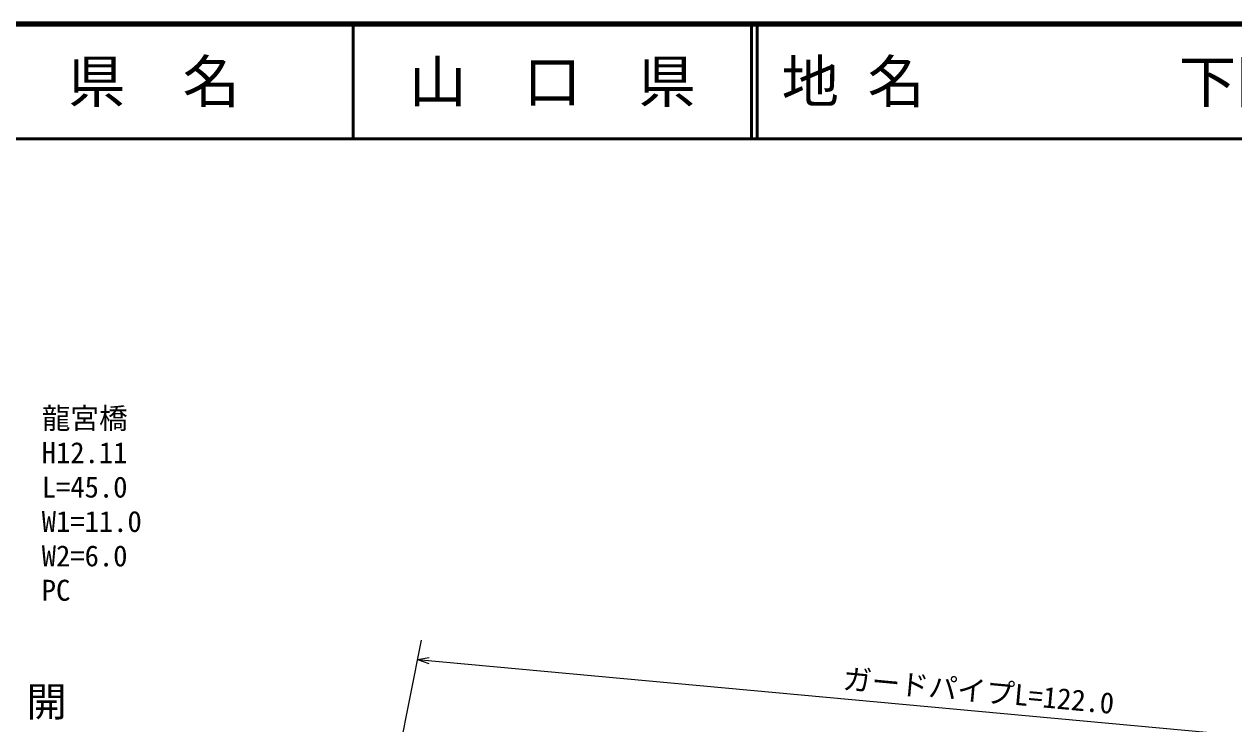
# Model space of a CAD drawing. Units: millimetres, scale not verified. Extents: x 40000 to 680000, y 20000 to 380000.
# Drawn here: x 304304 to 409820, y 318989 to 380000 of the extents above; entities that cross this region are included whole.
import ezdxf
from ezdxf.enums import TextEntityAlignment as Align

# ---------------------------------------------------------------- set-up
doc = ezdxf.new("R2010")
doc.units = ezdxf.units.MM
doc.header["$LTSCALE"] = 1000
doc.layers.add('M-STR-HTXT', color=7, linetype='Continuous')
doc.layers.add('M-TTL-TXT', color=7, linetype='Continuous')
for name, color, linetype, lineweight in [('M-STR-STRD', 7, 'Continuous', 13), ('M-TTL', 2, 'Continuous', 140), ('M-TTL-LINE', 7, 'Continuous', 50)]:
    doc.layers.add(name, color=color, linetype=linetype, lineweight=lineweight)
doc.styles.add('ＭＳ ゴシック', font='')
doc.styles.get('ＭＳ ゴシック').set_extended_font_data('MS Gothic')

msp = doc.modelspace()

# ---------------------------------------------------------------- linework, layer by layer
at = {"layer": 'M-STR-STRD'}
for p, q in [((331811, 290560), (338956, 326285)), ((338619, 324601), (339639, 324771)), ((338619, 324601), (436169, 315592)), ((338619, 324601), (339591, 324247))]:
    msp.add_line(p, q, dxfattribs=at)
at = {"layer": 'M-TTL'}
msp.add_line((680000, 380000), (40000, 380000), dxfattribs=at)
at = {"layer": 'M-TTL-LINE'}
for p, q in [((333000, 380000), (333000, 370000)), ((367750, 380000), (367750, 370000)), ((368250, 380000), (368250, 370000)), ((40000, 370000), (680000, 370000))]:
    msp.add_line(p, q, dxfattribs=at)

# ---------------------------------------------------------------- texts
at = {"layer": 'M-STR-HTXT', "insert": (293522, 319339), "char_height": 2566, "attachment_point": 7, "style": 'ＭＳ ゴシック'}
msp.add_mtext('\\T1.57;小新開', dxfattribs=at)
at = {"layer": 'M-STR-STRD', "style": 'ＭＳ ゴシック'}
for s, p in [('龍宮橋', (305833, 344168)), ('H12.11', (305833, 341168)), ('L=45.0', (305833, 338168)), ('W1=11.0', (305833, 335168)), ('W2=6.0', (305833, 332168)), ('PC', (305833, 329168))]:
    msp.add_text(s, height=1833, dxfattribs=at).set_placement(p, align=Align.BOTTOM_LEFT)
msp.add_text('ガードパイプL=122.0', height=1833, rotation=354.723, dxfattribs=at).set_placement((387422, 320395), align=Align.BOTTOM_CENTER)
at = {"layer": 'M-TTL-TXT', "style": 'ＭＳ ゴシック'}
for s, p in [('県\u3000名', (315625, 375000)), ('山\u3000口\u3000県', (350375, 375000))]:
    msp.add_text(s, height=3666, dxfattribs=at).set_placement(p, align=Align.MIDDLE_CENTER)
for s, p in [('地 名', (370380, 375000)), ('下関市豊北町大字角島', (405024, 375000))]:
    msp.add_text(s, height=3666, dxfattribs=at).set_placement(p, align=Align.MIDDLE_LEFT)

doc.saveas('drawing.dxf')
